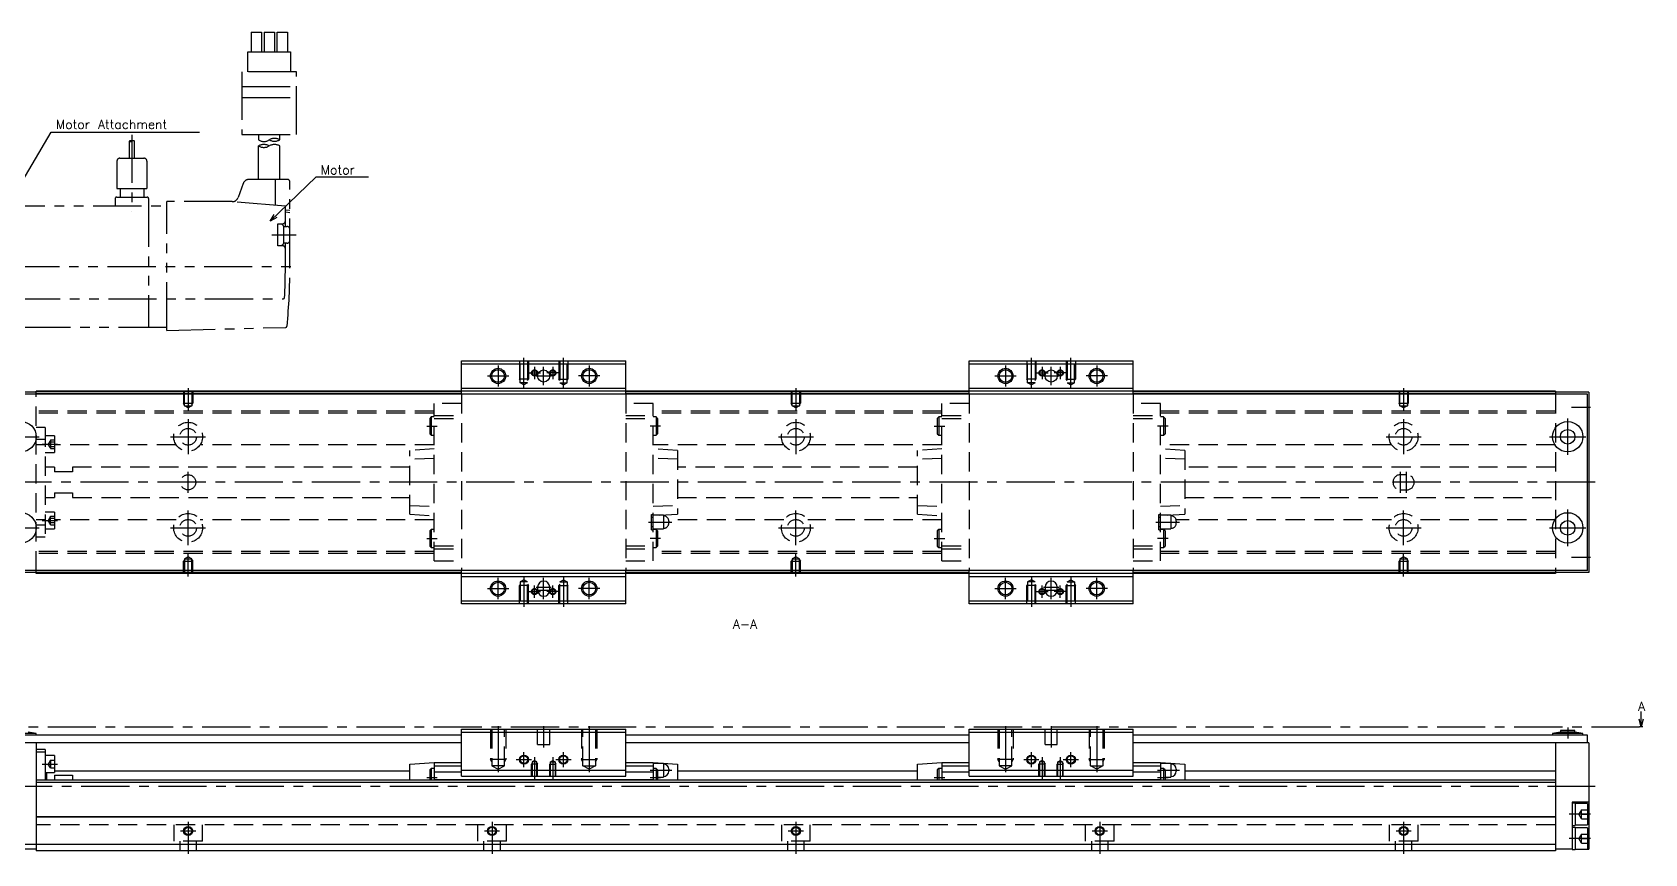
# Model space of a CAD drawing. Extents: x -2 to 824, y -8 to 279.
# Drawn here: x 293 to 824, y 9 to 279 of the extents above; entities that cross this region are included whole.
import ezdxf

# ---------------------------------------------------------------- set-up
doc = ezdxf.new("R2010")
doc.units = 0
doc.header["$LTSCALE"] = 0.5
for name, pattern in [('CENTER', [50.8, 31.75, -6.35, 6.35, -6.35]), ('DASHED', [19.05, 12.7, -6.35]), ('PHANTOM', [63.5, 31.75, -6.35, 6.35, -6.35, 6.35, -6.35])]:
    doc.linetypes.add(name, pattern=pattern)
for name, color, linetype in [('MSM_CENTER', 1, 'CENTER'), ('MSM_CONTINUOUS', 7, 'CONTINUOUS'), ('MSM_DASHED', 4, 'DASHED'), ('MSM_IMAGINARY', 6, 'PHANTOM'), ('MSM_NARROW', 5, 'CONTINUOUS'), ('MSM_PART_NUMBER', 7, 'CONTINUOUS')]:
    doc.layers.add(name, color=color, linetype=linetype)
doc.styles.get("Standard").update_dxf_attribs({"font": 'txt.shx', "height": 3, "bigfont": 'bigfont.shx'})

msp = doc.modelspace()

# ---------------------------------------------------------------- linework, layer by layer
at = {"layer": 'MSM_CENTER'}
for p, q in [((455.26, 162.39), (455.26, 172.3)), ((468.26, 162.39), (468.26, 172.3)), ((622.26, 162.39), (622.26, 172.3)), ((635.26, 162.39), (635.26, 172.3)), ((443.26, 166.3), (450.26, 166.3)), ((446.76, 169.8), (446.76, 162.8)), ((456.76, 167.3), (460.76, 167.3)), ((458.76, 169.3), (458.76, 165.3)), ((459.26, 166.3), (464.26, 166.3)), ((461.76, 163.3), (461.76, 169.3)), ((466.76, 167.3), (462.76, 167.3)), ((464.76, 169.3), (464.76, 165.3)), ((480.26, 166.3), (473.26, 166.3)), ((476.76, 169.8), (476.76, 162.8)), ((610.26, 166.3), (617.26, 166.3)), ((613.76, 169.8), (613.76, 162.8)), ((623.76, 167.3), (627.76, 167.3)), ((625.76, 169.3), (625.76, 165.3)), ((626.26, 166.3), (631.26, 166.3)), ((628.76, 163.3), (628.76, 169.3)), ((633.76, 167.3), (629.76, 167.3)), ((631.76, 169.3), (631.76, 165.3)), ((647.26, 166.3), (640.26, 166.3)), ((643.76, 169.8), (643.76, 162.8)), ((344.76, 162.3), (344.76, 154.79)), ((544.76, 162.3), (544.76, 154.79)), ((744.76, 162.3), (744.76, 154.79)), ((800.01, 156), (806.26, 156)), ((344.76, 152.05), (344.76, 140.55)), ((423.26, 149.8), (426.76, 149.8)), ((500.26, 149.8), (496.76, 149.8)), ((544.76, 152.05), (544.76, 140.55)), ((590.26, 149.8), (593.76, 149.8)), ((667.26, 149.8), (663.76, 149.8)), ((744.76, 152.05), (744.76, 140.55)), ((798.76, 140.3), (798.76, 152.3)), ((283.76, 146.3), (295.76, 146.3)), ((296.76, 143.85), (301.76, 143.85)), ((339.01, 146.3), (350.51, 146.3)), ((539.01, 146.3), (550.51, 146.3)), ((739.01, 146.3), (750.51, 146.3)), ((792.76, 146.3), (804.76, 146.3)), ((344.76, 127.8), (344.76, 134.8)), ((743.76, 127.8), (743.76, 134.8)), ((745.76, 127.8), (745.76, 134.8)), ((807.76, 131.3), (256.26, 131.3)), ((798.76, 110.3), (798.76, 122.3)), ((296.76, 118.74), (301.76, 118.74)), ((344.76, 110.55), (344.76, 122.05)), ((496.26, 118.2), (503.96, 118.2)), ((544.76, 110.55), (544.76, 122.05)), ((663.26, 118.2), (670.96, 118.2)), ((744.76, 110.55), (744.76, 122.05)), ((283.76, 116.3), (295.76, 116.3)), ((339.01, 116.3), (350.51, 116.3)), ((423.26, 112.8), (426.76, 112.8)), ((500.26, 112.8), (496.76, 112.8)), ((539.01, 116.3), (550.51, 116.3)), ((590.26, 112.8), (593.76, 112.8)), ((667.26, 112.8), (663.76, 112.8)), ((739.01, 116.3), (750.51, 116.3)), ((792.76, 116.3), (804.76, 116.3)), ((344.76, 100.3), (344.76, 107.81)), ((544.76, 100.3), (544.76, 107.81)), ((744.76, 100.3), (744.76, 107.81)), ((800.01, 106.6), (806.26, 106.6)), ((443.26, 96.3), (450.26, 96.3)), ((446.76, 92.8), (446.76, 99.8)), ((455.26, 100.21), (455.26, 90.3)), ((458.76, 93.3), (458.76, 97.3)), ((459.26, 96.8), (464.26, 96.8)), ((459.26, 95.8), (464.26, 95.8)), ((461.76, 92.8), (461.76, 99.8)), ((464.76, 93.3), (464.76, 97.3)), ((468.26, 100.21), (468.26, 90.3)), ((480.26, 96.3), (473.26, 96.3)), ((476.76, 92.8), (476.76, 99.8)), ((610.26, 96.3), (617.26, 96.3)), ((613.76, 92.8), (613.76, 99.8)), ((622.26, 100.21), (622.26, 90.3)), ((625.76, 93.3), (625.76, 97.3)), ((626.26, 96.8), (631.26, 96.8)), ((626.26, 95.8), (631.26, 95.8)), ((628.76, 92.8), (628.76, 99.8)), ((631.76, 93.3), (631.76, 97.3)), ((635.26, 100.21), (635.26, 90.3)), ((647.26, 96.3), (640.26, 96.3)), ((643.76, 92.8), (643.76, 99.8)), ((456.76, 95.3), (460.76, 95.3)), ((466.76, 95.3), (462.76, 95.3)), ((623.76, 95.3), (627.76, 95.3)), ((633.76, 95.3), (629.76, 95.3)), ((247.76, 50.8), (822.94, 50.8)), ((446.76, 51), (446.76, 35.81)), ((461.76, 51), (461.76, 44)), ((476.76, 51), (476.76, 35.81)), ((613.76, 51), (613.76, 35.81)), ((628.76, 51), (628.76, 44)), ((643.76, 51), (643.76, 35.81)), ((798.76, 50.6), (798.76, 47)), ((455.26, 37.5), (455.26, 42.5)), ((468.26, 37.5), (468.26, 42.5)), ((622.26, 37.5), (622.26, 42.5)), ((635.26, 37.5), (635.26, 42.5)), ((296.76, 38.55), (301.76, 38.55)), ((452.76, 40), (457.76, 40)), ((458.76, 40.76), (458.76, 33.5)), ((464.76, 40.76), (464.76, 33.5)), ((465.76, 40), (470.76, 40)), ((619.76, 40), (624.76, 40)), ((625.76, 40.76), (625.76, 33.5)), ((631.76, 40.76), (631.76, 33.5)), ((632.76, 40), (637.76, 40)), ((423.26, 34.1), (426.76, 34.1)), ((496.76, 36.5), (503.96, 36.5)), ((496.76, 34.1), (500.26, 34.1)), ((590.26, 34.1), (593.76, 34.1)), ((663.76, 36.5), (670.96, 36.5)), ((663.76, 34.1), (667.26, 34.1)), ((258.76, 31.3), (807.76, 31.3)), ((806.26, 22), (799.26, 22)), ((342.26, 16.5), (347.26, 16.5)), ((344.76, 19.5), (344.76, 9)), ((442.26, 16.5), (447.26, 16.5)), ((444.76, 19.5), (444.76, 9)), ((542.26, 16.5), (547.26, 16.5)), ((544.76, 19.5), (544.76, 9)), ((642.26, 16.5), (647.26, 16.5)), ((644.76, 19.5), (644.76, 9)), ((742.26, 16.5), (747.26, 16.5)), ((744.76, 19.5), (744.76, 9)), ((806.26, 14), (799.26, 14))]:
    msp.add_line(p, q, dxfattribs=at)
at = {"layer": 'MSM_CONTINUOUS'}
for p, q in [((434.76, 171.3), (488.76, 171.3)), ((434.76, 160.3), (434.76, 171.3)), ((434.76, 170.3), (488.76, 170.3)), ((488.76, 160.3), (488.76, 171.3)), ((601.76, 171.3), (655.76, 171.3)), ((601.76, 160.3), (601.76, 171.3)), ((601.76, 170.3), (655.76, 170.3)), ((655.76, 160.3), (655.76, 171.3)), ((294.76, 161), (279.76, 161)), ((805.26, 160.3), (283.26, 160.3)), ((294.76, 160.3), (294.76, 161.3)), ((794.76, 161.3), (294.76, 161.3)), ((434.76, 161.1), (294.76, 161.1)), ((434.76, 160.4), (294.76, 160.4)), ((434.76, 162.3), (488.76, 162.3)), ((601.76, 161.1), (488.76, 161.1)), ((601.76, 160.4), (488.76, 160.4)), ((601.76, 162.3), (655.76, 162.3)), ((794.76, 161.1), (655.76, 161.1)), ((794.76, 160.4), (655.76, 160.4)), ((794.76, 161.3), (794.76, 160.3)), ((805.76, 161), (794.76, 161)), ((805.26, 102.3), (805.26, 160.3)), ((805.76, 161), (805.76, 101.6)), ((294.76, 101.6), (279.76, 101.6)), ((805.26, 102.3), (283.26, 102.3)), ((294.76, 101.3), (294.76, 102.3)), ((434.76, 102.2), (294.76, 102.2)), ((434.76, 101.5), (294.76, 101.5)), ((794.76, 101.3), (294.76, 101.3)), ((434.76, 91.3), (434.76, 102.3)), ((488.76, 91.3), (488.76, 102.3)), ((601.76, 102.2), (488.76, 102.2)), ((601.76, 101.5), (488.76, 101.5)), ((601.76, 91.3), (601.76, 102.3)), ((655.76, 91.3), (655.76, 102.3)), ((794.76, 102.2), (655.76, 102.2)), ((794.76, 101.5), (655.76, 101.5)), ((794.76, 102.3), (794.76, 101.3)), ((805.76, 101.6), (794.76, 101.6)), ((434.76, 100.3), (488.76, 100.3)), ((459.76, 96.8), (459.76, 95.8)), ((463.76, 95.8), (463.76, 96.8)), ((601.76, 100.3), (655.76, 100.3)), ((626.76, 96.8), (626.76, 95.8)), ((630.76, 95.8), (630.76, 96.8)), ((434.76, 92.3), (488.76, 92.3)), ((488.76, 91.3), (434.76, 91.3)), ((601.76, 92.3), (655.76, 92.3)), ((655.76, 91.3), (601.76, 91.3)), ((822.94, 50.8), (822.27, 53.3)), ((822.94, 50.8), (822.94, 55.8)), ((823.61, 53.3), (822.94, 50.8)), ((434.76, 48), (283.26, 48)), ((294.76, 48.6), (284.76, 48.6)), ((294.76, 48.6), (292.16, 49)), ((294.76, 48), (294.76, 48.6)), ((434.76, 34.5), (434.76, 50)), ((434.76, 50), (488.76, 50)), ((434.76, 49), (488.76, 49)), ((488.76, 34.5), (488.76, 50)), ((601.76, 48), (488.76, 48)), ((601.76, 34.5), (601.76, 50)), ((601.76, 50), (655.76, 50)), ((601.76, 49), (655.76, 49)), ((655.76, 34.5), (655.76, 50)), ((805.26, 48), (655.76, 48)), ((796.36, 49), (793.76, 48.6)), ((793.76, 48.6), (793.76, 48)), ((803.76, 48.6), (793.76, 48.6)), ((796.36, 49.6), (796.36, 49)), ((801.16, 49.6), (796.36, 49.6)), ((801.16, 49), (796.36, 49)), ((801.16, 49), (801.16, 49.6)), ((803.76, 48.6), (801.16, 49)), ((803.76, 48), (803.76, 48.6)), ((805.26, 45.5), (805.26, 48)), ((823.44, 50.8), (822.44, 50.8)), ((434.76, 45.5), (282.76, 45.5)), ((294.76, 45.5), (294.76, 10)), ((297.76, 43.3), (294.76, 43.3)), ((297.76, 43.3), (297.76, 33.2)), ((601.76, 45.5), (488.76, 45.5)), ((805.76, 45.5), (655.76, 45.5)), ((794.76, 45.5), (794.76, 10)), ((805.76, 45.5), (805.76, 10.5)), ((297.76, 42.45), (294.76, 42.45)), ((300.76, 41.3), (297.76, 41.3)), ((300.76, 41.3), (300.76, 35.8)), ((417.76, 38.5), (425.76, 39)), ((417.76, 33.2), (417.76, 38.5)), ((425.76, 39), (434.76, 39)), ((425.76, 39), (425.76, 33.2)), ((425.76, 38), (434.76, 38)), ((488.76, 39), (497.76, 39)), ((488.76, 38), (497.76, 38)), ((497.76, 39), (505.76, 38.5)), ((497.76, 39), (497.76, 33.2)), ((501.21, 38.75), (497.76, 38.75)), ((501.21, 38.75), (501.21, 34.25)), ((505.76, 38.5), (505.76, 33.2)), ((584.76, 38.5), (592.76, 39)), ((584.76, 33.2), (584.76, 38.5)), ((592.76, 39), (601.76, 39)), ((592.76, 39), (592.76, 33.2)), ((592.76, 38), (601.76, 38)), ((655.76, 39), (664.76, 39)), ((655.76, 38), (664.76, 38)), ((664.76, 39), (672.76, 38.5)), ((664.76, 39), (664.76, 33.2)), ((668.21, 38.75), (664.76, 38.75)), ((668.21, 38.75), (668.21, 34.25)), ((672.76, 38.5), (672.76, 33.2)), ((794.76, 33.2), (294.76, 33.2)), ((794.76, 32.5), (294.76, 32.5)), ((297.76, 35.8), (300.76, 35.8)), ((298.26, 33.2), (298.26, 35.8)), ((300.76, 36.3), (417.76, 36.3)), ((300.76, 34.87), (306.76, 34.87)), ((300.76, 34.87), (300.76, 33.2)), ((306.76, 34.87), (306.76, 33.2)), ((424.76, 37.1), (424.26, 36.6)), ((424.26, 36.6), (424.26, 33.2)), ((425.76, 37.1), (424.76, 37.1)), ((424.76, 37.1), (424.76, 33.2)), ((425.76, 36), (434.76, 36)), ((425.76, 33.5), (497.76, 33.5)), ((434.76, 36.5), (488.76, 36.5)), ((434.76, 34.5), (488.76, 34.5)), ((488.76, 36), (497.76, 36)), ((498.76, 37.1), (497.76, 37.1)), ((499.26, 36.6), (498.76, 37.1)), ((498.76, 37.1), (498.76, 33.2)), ((499.26, 36.6), (499.26, 33.2)), ((499.26, 34.25), (501.21, 34.25)), ((502.96, 36.8), (502.96, 36.2)), ((505.76, 36.3), (584.76, 36.3)), ((591.76, 37.1), (591.26, 36.6)), ((591.26, 36.6), (591.26, 33.2)), ((592.76, 37.1), (591.76, 37.1)), ((591.76, 37.1), (591.76, 33.2)), ((592.76, 36), (601.76, 36)), ((592.76, 33.5), (664.76, 33.5)), ((601.76, 36.5), (655.76, 36.5)), ((601.76, 34.5), (655.76, 34.5)), ((655.76, 36), (664.76, 36)), ((665.76, 37.1), (664.76, 37.1)), ((666.26, 36.6), (665.76, 37.1)), ((665.76, 37.1), (665.76, 33.2)), ((666.26, 36.6), (666.26, 33.2)), ((666.26, 34.25), (668.21, 34.25)), ((669.96, 36.8), (669.96, 36.2)), ((672.76, 36.3), (794.76, 36.3)), ((805.76, 26), (800.26, 26)), ((800.26, 26), (800.26, 10.35)), ((801.26, 25.65), (800.26, 25.65)), ((801.26, 25.65), (801.26, 18.35)), ((805.26, 25.5), (801.26, 25.5)), ((805.26, 25.5), (805.26, 18.5)), ((794.76, 21.2), (294.76, 21.2)), ((794.76, 21), (294.76, 21)), ((800.26, 18.35), (801.26, 18.35)), ((801.26, 17.65), (800.26, 17.65)), ((801.26, 18.5), (805.26, 18.5)), ((801.26, 17.65), (801.26, 10.35)), ((805.26, 17.5), (801.26, 17.5)), ((805.26, 17.5), (805.26, 10.5)), ((794.76, 12), (285.26, 12)), ((294.76, 10.5), (285.26, 10.5)), ((794.76, 10), (294.76, 10)), ((800.26, 10.5), (794.76, 10.5)), ((800.26, 10.35), (801.26, 10.35)), ((801.26, 10.5), (805.76, 10.5))]:
    msp.add_line(p, q, dxfattribs=at)
for centre, radius in [((446.76, 166.3), 2.07), ((461.76, 166.3), 2), ((476.76, 166.3), 2.07), ((613.76, 166.3), 2.07), ((628.76, 166.3), 2), ((643.76, 166.3), 2.07), ((289.76, 146.3), 5), ((798.76, 146.3), 5), ((798.76, 146.3), 2.4), ((289.76, 116.3), 5), ((798.76, 116.3), 5), ((798.76, 116.3), 2.4), ((446.76, 96.3), 2.07), ((476.76, 96.3), 2.07), ((613.76, 96.3), 2.07), ((643.76, 96.3), 2.07), ((455.26, 40), 1.23), ((468.26, 40), 1.23), ((622.26, 40), 1.23), ((635.26, 40), 1.23), ((344.76, 16.5), 1.23), ((444.76, 16.5), 1.23), ((544.76, 16.5), 1.23), ((644.76, 16.5), 1.23), ((744.76, 16.5), 1.23)]:
    msp.add_circle(centre, radius, dxfattribs=at)
for centre, radius, start, end in [((461.76, 96.8), 2, 0, 180), ((461.76, 95.8), 2, 180, 0), ((628.76, 96.8), 2, 0, 180), ((628.76, 95.8), 2, 180, 0), ((501.21, 36.8), 1.75, 0, 90), ((668.21, 36.8), 1.75, 0, 90), ((501.21, 36.2), 1.75, 270, 0), ((668.21, 36.2), 1.75, 270, 0)]:
    msp.add_arc(centre, radius, start, end, dxfattribs=at)
at = {"layer": 'MSM_DASHED'}
for p, q in [((453.76, 171.3), (453.76, 165.3)), ((454.03, 164.1), (454.03, 171.3)), ((456.49, 171.3), (456.49, 164.1)), ((456.76, 171.3), (456.76, 165.3)), ((466.76, 171.3), (466.76, 165.3)), ((467.03, 171.3), (467.03, 164.1)), ((469.49, 164.1), (469.49, 171.3)), ((469.76, 171.3), (469.76, 165.3)), ((620.76, 171.3), (620.76, 165.3)), ((621.03, 164.1), (621.03, 171.3)), ((623.49, 171.3), (623.49, 164.1)), ((623.76, 171.3), (623.76, 165.3)), ((633.76, 171.3), (633.76, 165.3)), ((634.03, 171.3), (634.03, 164.1)), ((636.49, 164.1), (636.49, 171.3)), ((636.76, 171.3), (636.76, 165.3)), ((456.76, 165.3), (453.76, 165.3)), ((454.03, 164.83), (453.76, 165.3)), ((456.49, 164.83), (456.76, 165.3)), ((466.76, 165.3), (469.76, 165.3)), ((467.03, 164.83), (466.76, 165.3)), ((469.49, 164.83), (469.76, 165.3)), ((623.76, 165.3), (620.76, 165.3)), ((621.03, 164.83), (620.76, 165.3)), ((623.49, 164.83), (623.76, 165.3)), ((633.76, 165.3), (636.76, 165.3)), ((634.03, 164.83), (633.76, 165.3)), ((636.49, 164.83), (636.76, 165.3)), ((294.76, 102.3), (294.76, 160.3)), ((343.26, 161.3), (343.26, 157.3)), ((343.53, 156.5), (343.53, 161.3)), ((345.99, 161.3), (345.99, 156.5)), ((346.26, 161.3), (346.26, 157.3)), ((434.76, 160.3), (434.76, 102.3)), ((456.49, 164.1), (454.03, 164.1)), ((455.26, 163.39), (454.03, 164.1)), ((456.49, 164.1), (455.26, 163.39)), ((467.03, 164.1), (469.49, 164.1)), ((467.03, 164.1), (468.26, 163.39)), ((468.26, 163.39), (469.49, 164.1)), ((488.76, 160.3), (488.76, 102.3)), ((543.26, 161.3), (543.26, 157.3)), ((543.53, 156.5), (543.53, 161.3)), ((545.99, 161.3), (545.99, 156.5)), ((546.26, 161.3), (546.26, 157.3)), ((601.76, 160.3), (601.76, 102.3)), ((623.49, 164.1), (621.03, 164.1)), ((622.26, 163.39), (621.03, 164.1)), ((623.49, 164.1), (622.26, 163.39)), ((634.03, 164.1), (636.49, 164.1)), ((634.03, 164.1), (635.26, 163.39)), ((635.26, 163.39), (636.49, 164.1)), ((655.76, 160.3), (655.76, 102.3)), ((743.26, 161.3), (743.26, 157.3)), ((743.53, 156.5), (743.53, 161.3)), ((745.99, 161.3), (745.99, 156.5)), ((746.26, 161.3), (746.26, 157.3)), ((794.76, 160.3), (794.76, 102.3)), ((425.76, 154.75), (294.76, 154.75)), ((425.76, 154.05), (294.76, 154.05)), ((343.53, 156.83), (343.26, 157.3)), ((343.26, 157.3), (346.26, 157.3)), ((343.53, 156.5), (345.99, 156.5)), ((344.76, 155.79), (343.53, 156.5)), ((345.99, 156.5), (344.76, 155.79)), ((345.99, 156.83), (346.26, 157.3)), ((434.76, 157.2), (425.76, 157.2)), ((425.76, 105.4), (425.76, 157.2)), ((497.76, 157.2), (488.76, 157.2)), ((497.76, 105.4), (497.76, 157.2)), ((592.76, 154.75), (497.76, 154.75)), ((592.76, 154.05), (497.76, 154.05)), ((543.53, 156.83), (543.26, 157.3)), ((543.26, 157.3), (546.26, 157.3)), ((543.53, 156.5), (545.99, 156.5)), ((544.76, 155.79), (543.53, 156.5)), ((545.99, 156.5), (544.76, 155.79)), ((545.99, 156.83), (546.26, 157.3)), ((601.76, 157.2), (592.76, 157.2)), ((592.76, 105.4), (592.76, 157.2)), ((664.76, 157.2), (655.76, 157.2)), ((664.76, 105.4), (664.76, 157.2)), ((794.76, 154.75), (664.76, 154.75)), ((794.76, 154.05), (664.76, 154.05)), ((743.53, 156.83), (743.26, 157.3)), ((743.26, 157.3), (746.26, 157.3)), ((743.53, 156.5), (745.99, 156.5)), ((744.76, 155.79), (743.53, 156.5)), ((745.99, 156.5), (744.76, 155.79)), ((745.99, 156.83), (746.26, 157.3)), ((297.76, 149.3), (294.76, 149.3)), ((297.76, 149.3), (297.76, 113.3)), ((424.76, 152.8), (424.26, 152.3)), ((424.26, 152.3), (424.26, 147.3)), ((424.76, 152.8), (424.76, 146.8)), ((425.76, 152.8), (424.76, 152.8)), ((425.76, 153.25), (434.76, 153.25)), ((425.76, 152.25), (434.76, 152.25)), ((488.76, 153.25), (497.76, 153.25)), ((488.76, 152.25), (497.76, 152.25)), ((498.76, 152.8), (497.76, 152.8)), ((498.76, 152.8), (498.76, 146.8)), ((499.26, 152.3), (498.76, 152.8)), ((499.26, 152.3), (499.26, 147.3)), ((591.76, 152.8), (591.26, 152.3)), ((591.26, 152.3), (591.26, 147.3)), ((591.76, 152.8), (591.76, 146.8)), ((592.76, 152.8), (591.76, 152.8)), ((592.76, 153.25), (601.76, 153.25)), ((592.76, 152.25), (601.76, 152.25)), ((655.76, 153.25), (664.76, 153.25)), ((655.76, 152.25), (664.76, 152.25)), ((665.76, 152.8), (664.76, 152.8)), ((665.76, 152.8), (665.76, 146.8)), ((666.26, 152.3), (665.76, 152.8)), ((666.26, 152.3), (666.26, 147.3)), ((297.76, 145.43), (294.76, 145.43)), ((297.76, 143.68), (294.76, 143.68)), ((300.76, 146.6), (297.76, 146.6)), ((299.46, 145.1), (298.74, 143.85)), ((299.46, 142.6), (298.74, 143.85)), ((299.46, 145.3), (300.76, 145.3)), ((299.46, 145.3), (299.46, 142.41)), ((299.46, 144.58), (300.76, 144.58)), ((300.76, 146.6), (300.76, 141.1)), ((340.81, 143.66), (300.76, 143.66)), ((425.76, 143.66), (348.71, 143.66)), ((424.26, 147.3), (424.76, 146.8)), ((424.76, 146.8), (425.76, 146.8)), ((497.76, 146.8), (498.76, 146.8)), ((540.81, 143.66), (497.76, 143.66)), ((498.76, 146.8), (499.26, 147.3)), ((592.76, 143.66), (548.71, 143.66)), ((591.26, 147.3), (591.76, 146.8)), ((591.76, 146.8), (592.76, 146.8)), ((664.76, 146.8), (665.76, 146.8)), ((740.81, 143.66), (664.76, 143.66)), ((665.76, 146.8), (666.26, 147.3)), ((794.76, 143.66), (748.71, 143.66)), ((297.76, 141.1), (300.76, 141.1)), ((299.46, 143.13), (300.76, 143.13)), ((299.46, 142.41), (300.76, 142.41)), ((425.76, 142.3), (417.76, 141.77)), ((417.76, 120.83), (417.76, 141.77)), ((425.76, 139.16), (417.76, 138.9)), ((505.76, 141.77), (497.76, 142.3)), ((505.76, 138.9), (497.76, 139.16)), ((505.76, 141.77), (505.76, 120.83)), ((592.76, 142.3), (584.76, 141.77)), ((584.76, 120.83), (584.76, 141.77)), ((592.76, 139.16), (584.76, 138.9)), ((672.76, 141.77), (664.76, 142.3)), ((672.76, 138.9), (664.76, 139.16)), ((672.76, 141.77), (672.76, 120.83)), ((300.76, 136.3), (297.76, 136.3)), ((300.76, 136.3), (300.76, 134.8)), ((306.76, 134.8), (300.76, 134.8)), ((306.76, 136.3), (306.76, 134.8)), ((417.76, 136.3), (306.76, 136.3)), ((584.76, 136.3), (505.76, 136.3)), ((794.76, 136.3), (672.76, 136.3)), ((745.76, 133.8), (743.76, 133.8)), ((300.76, 127.8), (306.76, 127.8)), ((300.76, 127.8), (300.76, 126.3)), ((306.76, 127.8), (306.76, 126.3)), ((743.76, 128.8), (745.76, 128.8)), ((297.76, 126.3), (300.76, 126.3)), ((306.76, 126.3), (417.76, 126.3)), ((417.76, 123.7), (425.76, 123.44)), ((497.76, 123.44), (505.76, 123.7)), ((505.76, 126.3), (584.76, 126.3)), ((584.76, 123.7), (592.76, 123.44)), ((664.76, 123.44), (672.76, 123.7)), ((672.76, 126.3), (794.76, 126.3)), ((297.76, 118.92), (294.76, 118.92)), ((297.76, 117.17), (294.76, 117.17)), ((300.76, 121.49), (297.76, 121.49)), ((299.46, 119.99), (298.74, 118.74)), ((299.46, 117.49), (298.74, 118.74)), ((299.46, 120.19), (300.76, 120.19)), ((299.46, 117.3), (299.46, 120.19)), ((299.46, 119.47), (300.76, 119.47)), ((299.46, 118.02), (300.76, 118.02)), ((299.46, 117.3), (300.76, 117.3)), ((300.76, 121.49), (300.76, 115.99)), ((340.81, 118.94), (300.76, 118.94)), ((425.76, 118.94), (348.71, 118.94)), ((417.76, 120.83), (425.76, 120.3)), ((497.26, 120.7), (497.76, 120.7)), ((497.26, 115.7), (497.26, 120.7)), ((497.76, 119.7), (497.26, 119.7)), ((501.21, 120.45), (497.76, 120.45)), ((500.02, 120.45), (505.76, 120.83)), ((501.21, 120.45), (501.21, 115.95)), ((540.81, 118.94), (502.9, 118.94)), ((502.96, 118.5), (502.96, 117.9)), ((592.76, 118.94), (548.71, 118.94)), ((584.76, 120.83), (592.76, 120.3)), ((664.26, 120.7), (664.76, 120.7)), ((664.26, 115.7), (664.26, 120.7)), ((664.76, 119.7), (664.26, 119.7)), ((668.21, 120.45), (664.76, 120.45)), ((667.02, 120.45), (672.76, 120.83)), ((668.21, 120.45), (668.21, 115.95)), ((740.81, 118.94), (669.9, 118.94)), ((669.96, 118.5), (669.96, 117.9)), ((794.76, 118.94), (748.71, 118.94)), ((294.76, 113.3), (297.76, 113.3)), ((297.76, 115.99), (300.76, 115.99)), ((424.76, 115.8), (424.26, 115.3)), ((424.26, 115.3), (424.26, 110.3)), ((425.76, 115.8), (424.76, 115.8)), ((424.76, 115.8), (424.76, 109.8)), ((497.26, 116.7), (497.76, 116.7)), ((497.26, 115.7), (497.76, 115.7)), ((497.76, 115.95), (501.21, 115.95)), ((498.76, 115.8), (497.76, 115.8)), ((499.26, 115.3), (498.76, 115.8)), ((498.76, 115.8), (498.76, 109.8)), ((499.26, 115.3), (499.26, 110.3)), ((591.76, 115.8), (591.26, 115.3)), ((591.26, 115.3), (591.26, 110.3)), ((592.76, 115.8), (591.76, 115.8)), ((591.76, 115.8), (591.76, 109.8)), ((664.26, 116.7), (664.76, 116.7)), ((664.26, 115.7), (664.76, 115.7)), ((664.76, 115.95), (668.21, 115.95)), ((665.76, 115.8), (664.76, 115.8)), ((666.26, 115.3), (665.76, 115.8)), ((665.76, 115.8), (665.76, 109.8)), ((666.26, 115.3), (666.26, 110.3)), ((425.76, 108.55), (294.76, 108.55)), ((425.76, 107.85), (294.76, 107.85)), ((344.76, 106.81), (343.53, 106.1)), ((345.99, 106.1), (344.76, 106.81)), ((424.26, 110.3), (424.76, 109.8)), ((424.76, 109.8), (425.76, 109.8)), ((425.76, 110.35), (434.76, 110.35)), ((425.76, 109.35), (434.76, 109.35)), ((488.76, 110.35), (497.76, 110.35)), ((488.76, 109.35), (497.76, 109.35)), ((497.76, 109.8), (498.76, 109.8)), ((592.76, 108.55), (497.76, 108.55)), ((592.76, 107.85), (497.76, 107.85)), ((498.76, 109.8), (499.26, 110.3)), ((544.76, 106.81), (543.53, 106.1)), ((545.99, 106.1), (544.76, 106.81)), ((591.26, 110.3), (591.76, 109.8)), ((591.76, 109.8), (592.76, 109.8)), ((592.76, 110.35), (601.76, 110.35)), ((592.76, 109.35), (601.76, 109.35)), ((655.76, 110.35), (664.76, 110.35)), ((655.76, 109.35), (664.76, 109.35)), ((664.76, 109.8), (665.76, 109.8)), ((794.76, 108.55), (664.76, 108.55)), ((794.76, 107.85), (664.76, 107.85)), ((665.76, 109.8), (666.26, 110.3)), ((744.76, 106.81), (743.53, 106.1)), ((745.99, 106.1), (744.76, 106.81)), ((343.53, 105.77), (343.26, 105.3)), ((343.26, 101.3), (343.26, 105.3)), ((343.26, 105.3), (346.26, 105.3)), ((343.53, 106.1), (343.53, 101.3)), ((343.53, 106.1), (345.99, 106.1)), ((345.99, 101.3), (345.99, 106.1)), ((345.99, 105.77), (346.26, 105.3)), ((346.26, 101.3), (346.26, 105.3)), ((425.76, 105.4), (434.76, 105.4)), ((488.76, 105.4), (497.76, 105.4)), ((543.53, 105.77), (543.26, 105.3)), ((543.26, 101.3), (543.26, 105.3)), ((543.26, 105.3), (546.26, 105.3)), ((543.53, 106.1), (543.53, 101.3)), ((543.53, 106.1), (545.99, 106.1)), ((545.99, 101.3), (545.99, 106.1)), ((545.99, 105.77), (546.26, 105.3)), ((546.26, 101.3), (546.26, 105.3)), ((592.76, 105.4), (601.76, 105.4)), ((655.76, 105.4), (664.76, 105.4)), ((743.53, 105.77), (743.26, 105.3)), ((743.26, 101.3), (743.26, 105.3)), ((743.26, 105.3), (746.26, 105.3)), ((743.53, 106.1), (743.53, 101.3)), ((743.53, 106.1), (745.99, 106.1)), ((745.99, 101.3), (745.99, 106.1)), ((745.99, 105.77), (746.26, 105.3)), ((746.26, 101.3), (746.26, 105.3)), ((454.03, 97.77), (453.76, 97.3)), ((456.76, 97.3), (453.76, 97.3)), ((453.76, 91.3), (453.76, 97.3)), ((455.26, 99.21), (454.03, 98.5)), ((454.03, 98.5), (454.03, 91.3)), ((456.49, 98.5), (454.03, 98.5)), ((456.49, 98.5), (455.26, 99.21)), ((456.49, 91.3), (456.49, 98.5)), ((456.49, 97.77), (456.76, 97.3)), ((456.76, 91.3), (456.76, 97.3)), ((467.03, 97.77), (466.76, 97.3)), ((466.76, 91.3), (466.76, 97.3)), ((466.76, 97.3), (469.76, 97.3)), ((467.03, 98.5), (468.26, 99.21)), ((467.03, 91.3), (467.03, 98.5)), ((467.03, 98.5), (469.49, 98.5)), ((468.26, 99.21), (469.49, 98.5)), ((469.49, 98.5), (469.49, 91.3)), ((469.49, 97.77), (469.76, 97.3)), ((469.76, 91.3), (469.76, 97.3)), ((621.03, 97.77), (620.76, 97.3)), ((623.76, 97.3), (620.76, 97.3)), ((620.76, 91.3), (620.76, 97.3)), ((622.26, 99.21), (621.03, 98.5)), ((621.03, 98.5), (621.03, 91.3)), ((623.49, 98.5), (621.03, 98.5)), ((623.49, 98.5), (622.26, 99.21)), ((623.49, 91.3), (623.49, 98.5)), ((623.49, 97.77), (623.76, 97.3)), ((623.76, 91.3), (623.76, 97.3)), ((634.03, 97.77), (633.76, 97.3)), ((633.76, 91.3), (633.76, 97.3)), ((633.76, 97.3), (636.76, 97.3)), ((634.03, 98.5), (635.26, 99.21)), ((634.03, 91.3), (634.03, 98.5)), ((634.03, 98.5), (636.49, 98.5)), ((635.26, 99.21), (636.49, 98.5)), ((636.49, 98.5), (636.49, 91.3)), ((636.49, 97.77), (636.76, 97.3)), ((636.76, 91.3), (636.76, 97.3)), ((444.26, 50), (444.26, 40)), ((444.69, 50), (444.69, 38)), ((448.83, 38), (448.83, 50)), ((449.26, 50), (449.26, 40)), ((459.76, 45), (459.76, 50)), ((463.76, 45), (463.76, 50)), ((474.26, 50), (474.26, 40)), ((474.69, 38), (474.69, 50)), ((478.83, 50), (478.83, 38)), ((479.26, 50), (479.26, 40)), ((611.26, 50), (611.26, 40)), ((611.69, 50), (611.69, 38)), ((615.83, 38), (615.83, 50)), ((616.26, 50), (616.26, 40)), ((626.76, 45), (626.76, 50)), ((630.76, 45), (630.76, 50)), ((641.26, 50), (641.26, 40)), ((641.69, 38), (641.69, 50)), ((645.83, 50), (645.83, 38)), ((646.26, 50), (646.26, 40)), ((459.76, 45), (463.76, 45)), ((626.76, 45), (630.76, 45)), ((299.46, 39.8), (298.74, 38.55)), ((299.46, 37.3), (298.74, 38.55)), ((299.46, 39.8), (300.76, 39.8)), ((299.46, 39.8), (299.46, 37.3)), ((299.46, 38.55), (300.76, 38.55)), ((299.46, 37.3), (300.76, 37.3)), ((449.26, 40), (444.26, 40)), ((444.69, 39.25), (444.26, 40)), ((448.83, 38), (444.69, 38)), ((444.69, 38), (446.76, 36.81)), ((446.76, 36.81), (448.83, 38)), ((448.83, 39.25), (449.26, 40)), ((457.98, 38.87), (457.76, 38.5)), ((459.76, 38.5), (457.76, 38.5)), ((457.76, 34.5), (457.76, 38.5)), ((458.76, 39.76), (457.98, 39.31)), ((459.54, 39.31), (457.98, 39.31)), ((457.98, 39.31), (457.98, 34.5)), ((459.54, 39.31), (458.76, 39.76)), ((459.54, 34.5), (459.54, 39.31)), ((459.54, 38.87), (459.76, 38.5)), ((459.76, 34.5), (459.76, 38.5)), ((463.98, 38.87), (463.76, 38.5)), ((463.76, 34.5), (463.76, 38.5)), ((463.76, 38.5), (465.76, 38.5)), ((463.98, 39.31), (464.76, 39.76)), ((463.98, 39.31), (465.54, 39.31)), ((463.98, 34.5), (463.98, 39.31)), ((464.76, 39.76), (465.54, 39.31)), ((465.54, 39.31), (465.54, 34.5)), ((465.54, 38.87), (465.76, 38.5)), ((465.76, 34.5), (465.76, 38.5)), ((474.26, 40), (479.26, 40)), ((474.69, 39.25), (474.26, 40)), ((474.69, 38), (478.83, 38)), ((476.76, 36.81), (474.69, 38)), ((478.83, 38), (476.76, 36.81)), ((478.83, 39.25), (479.26, 40)), ((616.26, 40), (611.26, 40)), ((611.69, 39.25), (611.26, 40)), ((615.83, 38), (611.69, 38)), ((611.69, 38), (613.76, 36.81)), ((613.76, 36.81), (615.83, 38)), ((615.83, 39.25), (616.26, 40)), ((624.98, 38.87), (624.76, 38.5)), ((626.76, 38.5), (624.76, 38.5)), ((624.76, 34.5), (624.76, 38.5)), ((625.76, 39.76), (624.98, 39.31)), ((626.54, 39.31), (624.98, 39.31)), ((624.98, 39.31), (624.98, 34.5)), ((626.54, 39.31), (625.76, 39.76)), ((626.54, 34.5), (626.54, 39.31)), ((626.54, 38.87), (626.76, 38.5)), ((626.76, 34.5), (626.76, 38.5)), ((630.98, 38.87), (630.76, 38.5)), ((630.76, 34.5), (630.76, 38.5)), ((630.76, 38.5), (632.76, 38.5)), ((630.98, 39.31), (631.76, 39.76)), ((630.98, 39.31), (632.54, 39.31)), ((630.98, 34.5), (630.98, 39.31)), ((631.76, 39.76), (632.54, 39.31)), ((632.54, 39.31), (632.54, 34.5)), ((632.54, 38.87), (632.76, 38.5)), ((632.76, 34.5), (632.76, 38.5)), ((641.26, 40), (646.26, 40)), ((641.69, 39.25), (641.26, 40)), ((641.69, 38), (645.83, 38)), ((643.76, 36.81), (641.69, 38)), ((645.83, 38), (643.76, 36.81)), ((645.83, 39.25), (646.26, 40)), ((803.26, 23.5), (802.4, 22)), ((803.26, 20.5), (802.4, 22)), ((803.26, 20.5), (803.26, 23.5)), ((803.26, 23.5), (805.26, 23.5)), ((803.26, 22), (805.26, 22)), ((794.76, 18.5), (294.76, 18.5)), ((340.01, 18.5), (340.01, 13.2)), ((349.51, 13.2), (349.51, 18.5)), ((440.01, 18.5), (440.01, 13.2)), ((449.51, 13.2), (449.51, 18.5)), ((540.01, 18.5), (540.01, 13.2)), ((549.51, 13.2), (549.51, 18.5)), ((640.01, 18.5), (640.01, 13.2)), ((649.51, 13.2), (649.51, 18.5)), ((740.01, 18.5), (740.01, 13.2)), ((749.51, 13.2), (749.51, 18.5)), ((803.26, 20.5), (805.26, 20.5)), ((349.51, 13.2), (340.01, 13.2)), ((342.01, 13.2), (342.01, 10)), ((347.51, 10), (347.51, 13.2)), ((449.51, 13.2), (440.01, 13.2)), ((442.01, 13.2), (442.01, 10)), ((447.51, 10), (447.51, 13.2)), ((549.51, 13.2), (540.01, 13.2)), ((542.01, 13.2), (542.01, 10)), ((547.51, 10), (547.51, 13.2)), ((649.51, 13.2), (640.01, 13.2)), ((642.01, 13.2), (642.01, 10)), ((647.51, 10), (647.51, 13.2)), ((749.51, 13.2), (740.01, 13.2)), ((742.01, 13.2), (742.01, 10)), ((747.51, 10), (747.51, 13.2)), ((803.26, 15.5), (802.4, 14)), ((803.26, 12.5), (802.4, 14)), ((803.26, 12.5), (803.26, 15.5)), ((803.26, 15.5), (805.26, 15.5)), ((803.26, 14), (805.26, 14)), ((803.26, 12.5), (805.26, 12.5))]:
    msp.add_line(p, q, dxfattribs=at)
for centre, radius in [((458.76, 167.3), 1), ((458.76, 167.3), 0.784), ((464.76, 167.3), 1), ((464.76, 167.3), 0.784), ((625.76, 167.3), 1), ((625.76, 167.3), 0.784), ((631.76, 167.3), 1), ((631.76, 167.3), 0.784), ((344.76, 146.3), 4.75), ((344.76, 146.3), 2.75), ((544.76, 146.3), 4.75), ((544.76, 146.3), 2.75), ((744.76, 146.3), 4.75), ((744.76, 146.3), 2.75), ((344.76, 131.3), 2.5), ((344.76, 116.3), 4.75), ((344.76, 116.3), 2.75), ((544.76, 116.3), 4.75), ((544.76, 116.3), 2.75), ((744.76, 116.3), 4.75), ((744.76, 116.3), 2.75), ((458.76, 95.3), 1), ((458.76, 95.3), 0.784), ((464.76, 95.3), 1), ((464.76, 95.3), 0.784), ((625.76, 95.3), 1), ((625.76, 95.3), 0.784), ((631.76, 95.3), 1), ((631.76, 95.3), 0.784)]:
    msp.add_circle(centre, radius, dxfattribs=at)
for centre, radius, start, end in [((743.76, 131.3), 2.5, 90, 270), ((745.76, 131.3), 2.5, 270, 90), ((501.21, 118.5), 1.75, 0, 90), ((501.21, 117.9), 1.75, 270, 0), ((668.21, 118.5), 1.75, 0, 90), ((668.21, 117.9), 1.75, 270, 0)]:
    msp.add_arc(centre, radius, start, end, dxfattribs=at)
at = {"layer": 'MSM_IMAGINARY'}
for p, q in [((365.46, 279.48), (368.86, 279.48)), ((365.46, 279.48), (365.46, 272.98)), ((368.86, 279.48), (368.86, 272.98)), ((369.76, 279.48), (373.16, 279.48)), ((369.76, 279.48), (369.76, 272.98)), ((373.16, 279.48), (373.16, 272.98)), ((374.06, 272.98), (374.06, 279.48)), ((374.06, 279.48), (377.46, 279.48)), ((377.46, 279.48), (377.46, 272.98)), ((364.46, 272.98), (378.46, 272.98)), ((364.46, 266.48), (364.46, 272.98)), ((378.46, 272.98), (378.46, 266.48)), ((362.46, 266.48), (362.46, 245.86)), ((380.46, 266.48), (362.46, 266.48)), ((380.46, 245.86), (380.46, 266.48)), ((362.46, 261.63), (380.46, 261.63)), ((362.46, 258.03), (380.46, 258.03)), ((326.26, 245.75), (326.26, 220.3)), ((362.46, 245.86), (380.46, 245.86)), ((367.96, 245.86), (367.96, 244.07)), ((374.96, 244.07), (374.96, 245.86)), ((325.41, 243.64), (325.41, 238)), ((327.11, 238), (327.11, 243.64)), ((367.96, 231), (367.96, 242.04)), ((374.96, 231), (374.96, 242.04)), ((321.31, 237), (321.31, 228)), ((322.31, 238), (330.21, 238)), ((331.21, 237), (331.21, 228)), ((362.88, 229.68), (361.18, 225.02)), ((377.46, 231), (364.76, 231)), ((373.46, 222.46), (373.46, 231)), ((378.26, 202.3), (378.26, 230.2)), ((320.76, 224.7), (320.76, 222.3)), ((321.26, 225.2), (331.26, 225.2)), ((321.31, 228), (331.21, 228)), ((322.36, 228), (322.36, 225.2)), ((330.16, 228), (330.16, 225.2)), ((331.76, 224.7), (331.76, 182.3)), ((337.76, 181.3), (337.76, 223.7)), ((359.3, 223.7), (337.76, 223.7)), ((376.76, 222.17), (359.3, 223.7)), ((281.76, 222.3), (337.76, 222.3)), ((376.76, 215.53), (376.76, 222.17)), ((378.26, 220.76), (376.76, 220.89)), ((378.26, 220.06), (376.76, 220.19)), ((372.26, 212.78), (380.26, 212.78)), ((374.26, 216.38), (375.76, 216.38)), ((374.26, 209.18), (374.26, 216.38)), ((375.26, 216.28), (374.26, 216.28)), ((376.23, 215.53), (377.26, 215.53)), ((376.26, 210.28), (376.26, 215.28)), ((374.26, 209.28), (375.26, 209.28)), ((375.76, 209.18), (374.26, 209.18)), ((377.26, 210.03), (376.26, 210.03)), ((376.76, 202.3), (376.76, 210.03)), ((254.76, 202.3), (380.26, 202.3)), ((286.76, 191.73), (376, 191.73)), ((337.76, 182.3), (281.76, 182.3)), ((337.76, 181.3), (376.82, 182.29))]:
    msp.add_line(p, q, dxfattribs=at)
for centre, radius, start, end in [((373.21, 241.04), 3.5, 60.0014, 120.0014), ((325.84, 242.9), 0.85, 60.001, 119.999), ((325.84, 244.37), 0.85, 240.001, 299.999), ((326.69, 242.9), 0.85, 59.9987, 119.999), ((369.71, 239.01), 3.5, 60.0014, 120.1319), ((369.71, 245.07), 3.5, 239.871, 300), ((369.71, 246.51), 3, 234.3132, 305.6839), ((373.21, 247.1), 3.5, 240.0015, 300.0015), ((373.21, 239.01), 3.5, 60.0637, 120), ((322.31, 237), 1, 90, 180), ((330.21, 237), 1, 360, 90), ((364.76, 229), 2, 90, 160), ((377.46, 230.2), 0.8, 360, 90), ((321.26, 224.7), 0.5, 90, 180), ((331.26, 224.7), 0.5, 360, 90), ((359.3, 225.7), 2, 270, 340), ((375.26, 215.28), 1, 360, 90), ((375.76, 217.38), 1, 270, 0), ((377.26, 214.53), 1, 360, 90), ((375.26, 210.28), 1, 270, 360), ((375.76, 208.18), 1, 1.7094, 90), ((377.26, 211.03), 1, 270, 360), ((178.26, 202.3), 198.5, 357.0836, 0), ((178.26, 202.3), 200, 354.3874, 0), ((376, 192.23), 0.5, 270, 357.0836), ((376.8, 182.79), 0.5, 271.4503, 354.3874)]:
    msp.add_arc(centre, radius, start, end, dxfattribs=at)
at = {"layer": 'MSM_NARROW'}
for centre, radius in [((446.76, 166.3), 2.5), ((476.76, 166.3), 2.5), ((613.76, 166.3), 2.5), ((643.76, 166.3), 2.5), ((446.76, 96.3), 2.5), ((476.76, 96.3), 2.5), ((613.76, 96.3), 2.5), ((643.76, 96.3), 2.5), ((455.26, 40), 1.5), ((468.26, 40), 1.5), ((622.26, 40), 1.5), ((635.26, 40), 1.5), ((344.76, 16.5), 1.5), ((444.76, 16.5), 1.5), ((544.76, 16.5), 1.5), ((644.76, 16.5), 1.5), ((744.76, 16.5), 1.5)]:
    msp.add_circle(centre, radius, dxfattribs=at)
at = {"layer": 'MSM_PART_NUMBER'}
for p, q in [((280.7, 214.29), (299.66, 246.54)), ((299.66, 246.54), (348.5, 246.54)), ((371.72, 217.28), (386.86, 231.83)), ((386.86, 231.83), (404.17, 231.83)), ((371.72, 217.28), (373.06, 219.49)), ((373.99, 218.52), (371.72, 217.28))]:
    msp.add_line(p, q, dxfattribs=at)

# ---------------------------------------------------------------- texts
for s, p in [('Motor Attachment', (301.22, 247.69)), ('Motor', (388.38, 232.69)), ('A-A', (524.03, 83.1)), ('A', (821.93, 56.05))]:
    msp.add_text(s, height=3, dxfattribs=at).set_placement(p)

doc.saveas('drawing.dxf')
